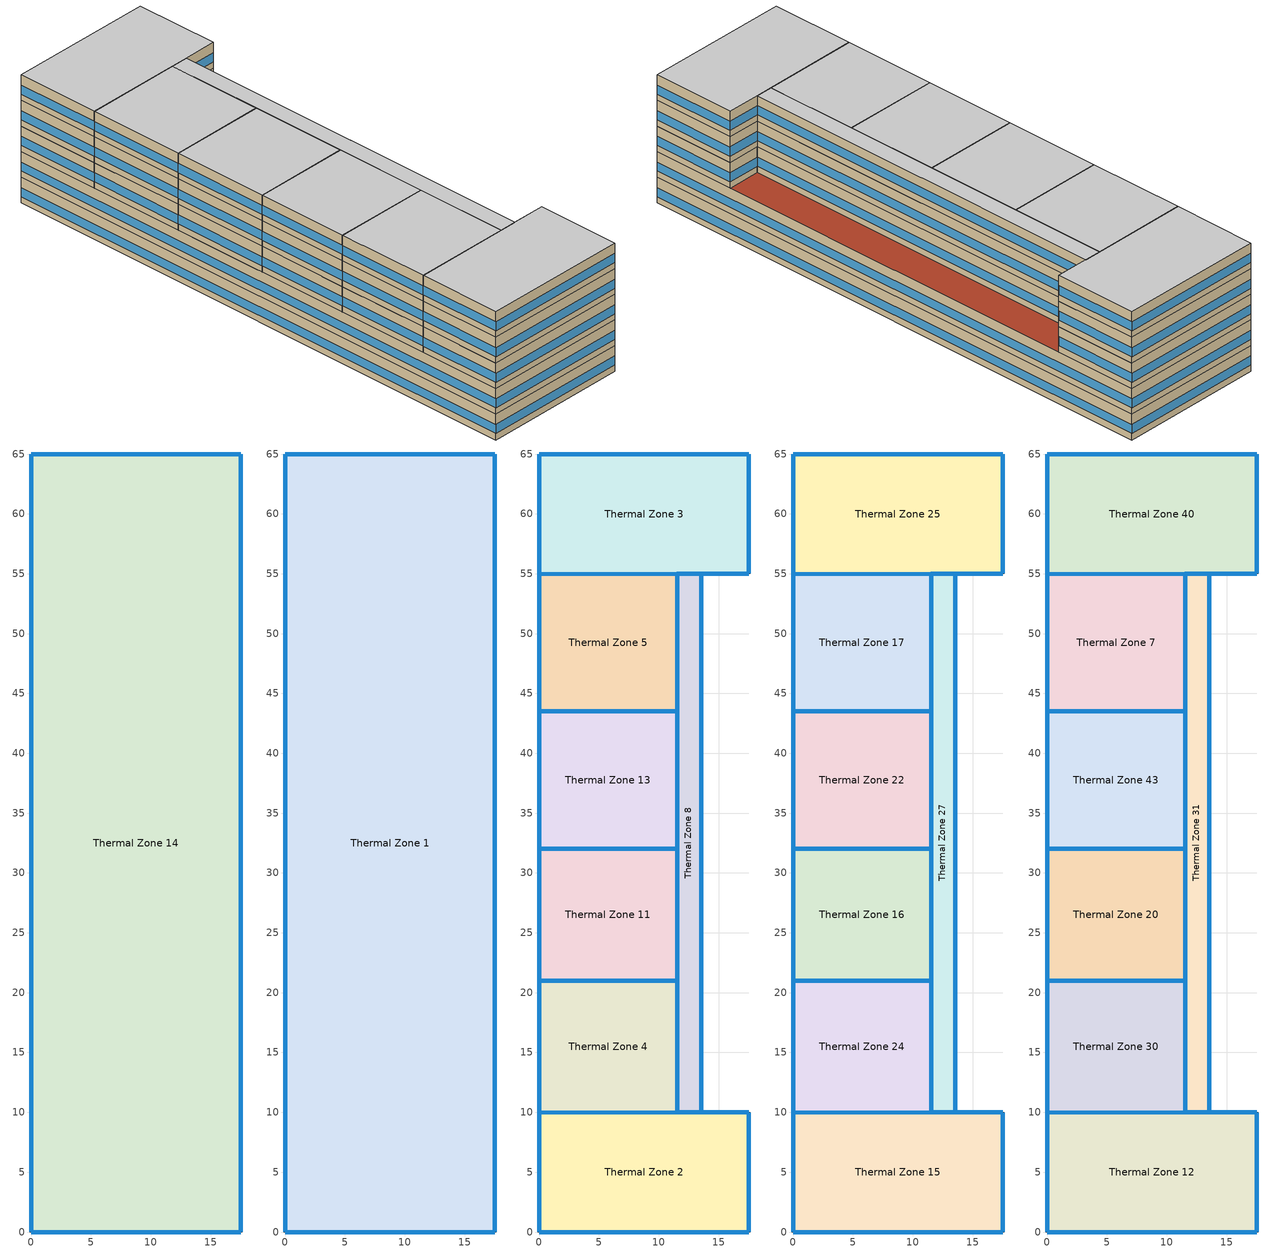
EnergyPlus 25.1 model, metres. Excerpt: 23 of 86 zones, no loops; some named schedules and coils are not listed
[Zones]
Thermal Zone 14
 floor ground (AQ_MURB_2024_MURB ground Pre 1950 6A 1): 17.53,65 17.53,0 0,0 0,65 z0
 wall outside (AQ_MURB_2024_MURB Wall Pre 1950 6A (R 0.8x Solar 1.0x Therm 1.0x)): 0,0 17.53,0 17.53,65 0,65 0,0 z0:3.05
 window (Customized Fenestration: u=3.36): 0.03,0 17.5,0 / 0,64.97 0,0.03 / 17.5,65 0.03,65 / 17.53,0.03 17.53,64.97 z0.76:1.83
Thermal Zone 1
 floor to Thermal Zone 14 (Typical Interior Floor): 17.53,65 17.53,0 0,0 0,65 z3.05
 wall outside (AQ_MURB_2024_MURB Wall Pre 1950 6A (R 0.8x Solar 1.0x Therm 1.0x)): 0,0 17.53,0 17.53,65 0,65 0,0 z3.05:6.1
 window (Customized Fenestration: u=3.36): 0.03,0 17.5,0 / 0,64.97 0,0.03 / 17.5,65 0.03,65 / 17.53,0.03 17.53,64.97 z3.81:4.88
 roof outside (AQ_MURB_2024_MURB roof Pre 1950 6A 1 (R 1.0x Solar 1.0x Therm 1.0x)): 17.53,0 17.53,65 0,65 0,0 z6.1
Thermal Zone 11
 floor ground (AQ_MURB_2024_MURB ground Pre 1950 6A 1): 11.53,32 11.53,21 0,21 0,32 z6.1
 wall outside (Surface 27 c tbd): 0,32 0,21 z6.1:9.14
 wall to Thermal Zone 8 (Typical Interior Wall): 11.53,21 11.53,32 z6.1:9.14
 wall to Thermal Zone 4 (Typical Interior Wall): 0,21 11.53,21 z6.1:9.14
 wall to Thermal Zone 13 (Typical Interior Wall): 11.53,32 0,32 z6.1:9.14
 window inside (Typical Interior Window): 11.53,21.03 11.53,31.97 / 0.03,21 11.5,21 / 11.5,32 0.03,32 z7.1:8.01
 window (Customized Fenestration: u=3.36): 0,31.97 0,21.03 z6.86:7.93
Thermal Zone 13
 floor ground (AQ_MURB_2024_MURB ground Pre 1950 6A 1): 11.53,43.5 11.53,32 0,32 0,43.5 z6.1
 wall outside (Surface 33 c tbd): 0,43.5 0,32 z6.1:9.14
 wall to Thermal Zone 8 (Typical Interior Wall): 11.53,32 11.53,43.5 z6.1:9.14
 wall to Thermal Zone 5 (Typical Interior Wall): 11.53,43.5 0,43.5 z6.1:9.14
 window inside (Typical Interior Window): 11.53,32.03 11.53,43.47 / 11.5,43.5 0.03,43.5 z7.1:8.01
 window (Customized Fenestration: u=3.36): 0,43.47 0,32.03 z6.86:7.93
Thermal Zone 2
 floor ground (AQ_MURB_2024_MURB ground Pre 1950 6A 1): 17.53,10 17.53,0 0,0 0,9.97 11.53,10 z6.1
 wall outside (Surface 3 c tbd): 17.53,10 13.53,10 z6.1:9.14
 wall outside (Surface 4 c tbd): 17.53,0 17.53,10 z6.1:9.14
 wall outside (Surface 5 c tbd): 0,0 17.53,0 z6.1:9.14
 wall outside (Surface 6 c tbd): 0,9.97 0,0 z6.1:9.14
 wall to Thermal Zone 8 (Typical Interior Wall): 13.53,10 11.53,10 z6.1:9.14
 wall to Thermal Zone 4 (Typical Interior Wall): 11.53,10 0,9.97 z6.1:9.14
 window inside (Typical Interior Window): 13.5,10 11.56,10 z7.1:8.03; 11.5,10 0.03,9.97 z7.1:8.01
 window (Customized Fenestration: u=3.36): 17.5,10 13.56,10 z6.86:7.94; 17.53,0.03 17.53,9.97 / 0.03,0 17.5,0 / 0,9.94 0,0.03 z6.86:7.93
Thermal Zone 3
 floor ground (AQ_MURB_2024_MURB ground Pre 1950 6A 1): 17.53,65 17.53,55 11.53,55 0,54.97 0,65 z6.1
 wall outside (Surface 43 c tbd): 0,65 0,54.97 z6.1:9.14
 wall outside (Surface 44 c tbd): 17.53,65 0,65 z6.1:9.14
 wall outside (Surface 45 c tbd): 17.53,55 17.53,65 z6.1:9.14
 wall outside (Surface 46 c tbd): 13.53,55 17.53,55 z6.1:9.14
 wall to Thermal Zone 8 (Typical Interior Wall): 11.53,55 13.53,55 z6.1:9.14
 wall to Thermal Zone 5 (Typical Interior Wall): 0,54.97 11.53,55 z6.1:9.14
 window (Customized Fenestration: u=3.36): 0,64.97 0,55 / 17.5,65 0.03,65 / 17.53,55.03 17.53,64.97 z6.86:7.93; 13.56,55 17.5,55 z6.86:7.94
 window inside (Typical Interior Window): 11.56,55 13.5,55 z7.1:8.03; 0.03,54.97 11.5,55 z7.1:8.01
Thermal Zone 4
 floor ground (AQ_MURB_2024_MURB ground Pre 1950 6A 1): 11.53,21 11.53,10 0,9.97 0,21 z6.1
 wall outside (Surface 12 c tbd): 0,21 0,9.97 z6.1:9.14
 wall to Thermal Zone 8 (Typical Interior Wall): 11.53,10 11.53,21 z6.1:9.14
 window inside (Typical Interior Window): 11.53,10.03 11.53,20.97 z7.1:8.01
 window (Customized Fenestration: u=3.36): 0,20.97 0,10 z6.86:7.93
Thermal Zone 5
 floor ground (AQ_MURB_2024_MURB ground Pre 1950 6A 1): 11.53,55 11.53,43.5 0,43.5 0,54.97 z6.1
 wall outside (Surface 37 c tbd): 0,54.97 0,43.5 z6.1:9.14
 wall to Thermal Zone 8 (Typical Interior Wall): 11.53,43.5 11.53,55 z6.1:9.14
 window (Customized Fenestration: u=3.36): 0,54.94 0,43.53 z6.86:7.93
 window inside (Typical Interior Window): 11.53,43.53 11.53,54.97 z7.1:8.01
Thermal Zone 8
 floor ground (AQ_MURB_2024_MURB ground Pre 1950 6A 1): 13.53,55 13.53,10 11.53,10 11.53,55 z6.1
 wall outside (Surface 16 c tbd): 13.53,10 13.53,55 z6.1:9.14
 window (Customized Fenestration: u=3.36): 13.53,10.03 13.53,54.97 z6.86:7.93
Thermal Zone 15
 floor to Thermal Zone 2 (Typical Interior Floor): 17.53,10 17.53,0 0,0 0,9.97 11.53,10 z9.14
 wall outside (Surface 162 c tbd): 0,0 17.53,0 z9.14:12.19
 wall outside (Surface 164 c tbd): 17.53,0 17.53,10 z9.14:12.19
 wall outside (Surface 165 c tbd): 0,9.97 0,0 z9.14:12.19
 wall outside (Surface 166 c tbd): 17.53,10 13.53,10 z9.14:12.19
 wall to Thermal Zone 24 (Typical Interior Wall): 11.53,10 0,9.97 z9.14:12.19
 wall to Thermal Zone 27 (Typical Interior Wall): 13.53,10 11.53,10 z9.14:12.19
 window (Customized Fenestration: u=3.36): 0.03,0 17.5,0 / 17.53,0.03 17.53,9.97 / 0,9.94 0,0.03 z9.91:10.98; 17.5,10 13.56,10 z9.91:10.99
 window inside (Typical Interior Window): 11.5,10 0.03,9.97 z10.14:11.06; 13.5,10 11.56,10 z10.14:11.08
Thermal Zone 16
 floor to Thermal Zone 11 (Typical Interior Floor): 11.53,32 11.53,21 0,21 0,32 z9.14
 wall outside (Surface 199 c tbd): 0,32 0,21 z9.14:12.19
 wall to Thermal Zone 24 (Typical Interior Wall): 0,21 11.53,21 z9.14:12.19
 wall to Thermal Zone 22 (Typical Interior Wall): 11.53,32 0,32 z9.14:12.19
 wall to Thermal Zone 27 (Typical Interior Wall): 11.53,21 11.53,32 z9.14:12.19
 window inside (Typical Interior Window): 0.03,21 11.5,21 / 11.5,32 0.03,32 / 11.53,21.03 11.53,31.97 z10.14:11.06
 window (Customized Fenestration: u=3.36): 0,31.97 0,21.03 z9.91:10.98
Thermal Zone 17
 floor to Thermal Zone 5 (Typical Interior Floor): 11.53,55 11.53,43.5 0,43.5 0,54.97 z9.14
 wall outside (Surface 173 c tbd): 0,54.97 0,43.5 z9.14:12.19
 wall to Thermal Zone 25 (Typical Interior Wall): 11.53,55 0,54.97 z9.14:12.19
 wall to Thermal Zone 22 (Typical Interior Wall): 0,43.5 11.53,43.5 z9.14:12.19
 wall to Thermal Zone 27 (Typical Interior Wall): 11.53,43.5 11.53,55 z9.14:12.19
 window inside (Typical Interior Window): 11.5,55 0.03,54.97 / 0.03,43.5 11.5,43.5 / 11.53,43.53 11.53,54.97 z10.14:11.06
 window (Customized Fenestration: u=3.36): 0,54.94 0,43.53 z9.91:10.98
Thermal Zone 22
 floor to Thermal Zone 13 (Typical Interior Floor): 11.53,43.5 11.53,32 0,32 0,43.5 z9.14
 wall outside (Surface 179 c tbd): 0,43.5 0,32 z9.14:12.19
 wall to Thermal Zone 27 (Typical Interior Wall): 11.53,32 11.53,43.5 z9.14:12.19
 window inside (Typical Interior Window): 11.53,32.03 11.53,43.47 z10.14:11.06
 window (Customized Fenestration: u=3.36): 0,43.47 0,32.03 z9.91:10.98
Thermal Zone 24
 floor to Thermal Zone 4 (Typical Interior Floor): 11.53,21 11.53,10 0,9.97 0,21 z9.14
 wall outside (Surface 184 c tbd): 0,21 0,9.97 z9.14:12.19
 wall to Thermal Zone 27 (Typical Interior Wall): 11.53,10 11.53,21 z9.14:12.19
 window (Customized Fenestration: u=3.36): 0,20.97 0,10 z9.91:10.98
 window inside (Typical Interior Window): 11.53,10.03 11.53,20.97 z10.14:11.06
Thermal Zone 25
 floor to Thermal Zone 3 (Typical Interior Floor): 17.53,65 17.53,55 11.53,55 0,54.97 0,65 z9.14
 wall outside (Surface 188 c tbd): 17.53,65 0,65 z9.14:12.19
 wall outside (Surface 190 c tbd): 0,65 0,54.97 z9.14:12.19
 wall outside (Surface 191 c tbd): 17.53,55 17.53,65 z9.14:12.19
 wall outside (Surface 192 c tbd): 13.53,55 17.53,55 z9.14:12.19
 wall to Thermal Zone 27 (Typical Interior Wall): 11.53,55 13.53,55 z9.14:12.19
 window (Customized Fenestration: u=3.36): 17.5,65 0.03,65 / 0,64.97 0,55 / 17.53,55.03 17.53,64.97 z9.91:10.98; 13.56,55 17.5,55 z9.91:10.99
 window inside (Typical Interior Window): 11.56,55 13.5,55 z10.14:11.08
Thermal Zone 27
 floor to Thermal Zone 8 (Typical Interior Floor): 13.53,55 13.53,10 11.53,10 11.53,55 z9.14
 wall outside (Surface 200 c tbd): 13.53,10 13.53,55 z9.14:12.19
 window (Customized Fenestration: u=3.36): 13.53,10.03 13.53,54.97 z9.91:10.97
Thermal Zone 12
 floor to Thermal Zone 15 (Typical Interior Floor): 17.53,10 17.53,0 0,0 0,9.97 11.53,10 z12.19
 wall outside (Surface 211 c tbd): 0,0 17.53,0 z12.19:15.24
 wall outside (Surface 213 c tbd): 17.53,0 17.53,10 z12.19:15.24
 wall outside (Surface 214 c tbd): 0,9.97 0,0 z12.19:15.24
 wall outside (Surface 215 c tbd): 17.53,10 13.53,10 z12.19:15.24
 wall to Thermal Zone 30 (Typical Interior Wall): 11.53,10 0,9.97 z12.19:15.24
 wall to Thermal Zone 31 (Typical Interior Wall): 13.53,10 11.53,10 z12.19:15.24
 window (Customized Fenestration: u=3.36): 0.03,0 17.5,0 z12.95:14.02; 17.53,0.03 17.53,9.97 / 0,9.94 0,0.03 / 17.5,10 13.56,10 z12.95:14.03
 window inside (Typical Interior Window): 11.5,10 0.03,9.97 z13.19:14.11; 13.5,10 11.56,10 z13.19:14.13
 ceiling to Thermal Zone 38 (Typical Interior Ceiling): 17.53,0 17.53,10 11.53,10 0,9.97 0,0 z15.24
Thermal Zone 20
 floor to Thermal Zone 16 (Typical Interior Floor): 11.53,32 11.53,21 0,21 0,32 z12.19
 wall outside (Surface 286 c tbd): 0,32 0,21 z12.19:15.24
 wall to Thermal Zone 30 (Typical Interior Wall): 0,21 11.53,21 z12.19:15.24
 wall to Thermal Zone 43 (Typical Interior Wall): 11.53,32 0,32 z12.19:15.24
 wall to Thermal Zone 31 (Typical Interior Wall): 11.53,21 11.53,32 z12.19:15.24
 window inside (Typical Interior Window): 0.03,21 11.5,21 / 11.5,32 0.03,32 / 11.53,21.03 11.53,31.97 z13.19:14.11
 window (Customized Fenestration: u=3.36): 0,31.97 0,21.03 z12.95:14.03
 ceiling to Thermal Zone 41 (Typical Interior Ceiling): 11.53,21 11.53,32 0,32 0,21 z15.24
Thermal Zone 30
 floor to Thermal Zone 24 (Typical Interior Floor): 11.53,21 11.53,10 0,9.97 0,21 z12.19
 wall outside (Surface 299 c tbd): 0,21 0,9.97 z12.19:15.24
 wall to Thermal Zone 31 (Typical Interior Wall): 11.53,10 11.53,21 z12.19:15.24
 window (Customized Fenestration: u=3.36): 0,20.97 0,10 z12.95:14.03
 window inside (Typical Interior Window): 11.53,10.03 11.53,20.97 z13.19:14.11
 ceiling to Thermal Zone 34 (Typical Interior Ceiling): 0,9.97 11.53,10 11.53,21 0,21 z15.24
Thermal Zone 31
 floor to Thermal Zone 27 (Typical Interior Floor): 13.53,55 13.53,10 11.53,10 11.53,55 z12.19
 wall outside (Surface 217 c tbd): 13.53,10 13.53,55 z12.19:15.24
 wall to Thermal Zone 7 (Typical Interior Wall): 11.53,55 11.53,43.5 z12.19:15.24
 wall to Thermal Zone 43 (Typical Interior Wall): 11.53,43.5 11.53,32 z12.19:15.24
 wall to Thermal Zone 40 (Typical Interior Wall): 13.53,55 11.53,55 z12.19:15.24
 window (Customized Fenestration: u=3.36): 13.53,10.03 13.53,54.97 z12.95:14.02
 window inside (Typical Interior Window): 11.53,54.97 11.53,43.53 / 11.53,43.47 11.53,32.03 z13.19:14.11; 13.5,55 11.56,55 z13.19:14.13
 ceiling to Thermal Zone 19 (Typical Interior Ceiling): 13.53,10 13.53,55 11.53,55 11.53,10 z15.24
Thermal Zone 40
 floor to Thermal Zone 25 (Typical Interior Floor): 17.53,65 17.53,55 11.53,55 0,54.97 0,65 z12.19
 wall outside (Surface 289 c tbd): 17.53,65 0,65 z12.19:15.24
 wall outside (Surface 291 c tbd): 0,65 0,54.97 z12.19:15.24
 wall outside (Surface 292 c tbd): 17.53,55 17.53,65 z12.19:15.24
 wall outside (Surface 293 c tbd): 13.53,55 17.53,55 z12.19:15.24
 wall to Thermal Zone 7 (Typical Interior Wall): 0,54.97 11.53,55 z12.19:15.24
 window (Customized Fenestration: u=3.36): 17.5,65 0.03,65 z12.95:14.02; 0,64.97 0,55 / 17.53,55.03 17.53,64.97 / 13.56,55 17.5,55 z12.95:14.03
 window inside (Typical Interior Window): 0.03,54.97 11.5,55 z13.19:14.11
 ceiling to Thermal Zone 39 (Typical Interior Ceiling): 0,54.97 11.53,55 17.53,55 17.53,65 0,65 z15.24
Thermal Zone 43
 floor to Thermal Zone 22 (Typical Interior Floor): 11.53,43.5 11.53,32 0,32 0,43.5 z12.19
 wall outside (Surface 306 c tbd): 0,43.5 0,32 z12.19:15.24
 wall to Thermal Zone 7 (Typical Interior Wall): 11.53,43.5 0,43.5 z12.19:15.24
 window inside (Typical Interior Window): 11.5,43.5 0.03,43.5 z13.19:14.11
 window (Customized Fenestration: u=3.36): 0,43.47 0,32.03 z12.95:14.03
 ceiling to Thermal Zone 36 (Typical Interior Ceiling): 11.53,32 11.53,43.5 0,43.5 0,32 z15.24
Thermal Zone 7
 floor to Thermal Zone 17 (Typical Interior Floor): 11.53,55 11.53,43.5 0,43.5 0,54.97 z12.19
 wall outside (Surface 231 c tbd): 0,54.97 0,43.5 z12.19:15.24
 window (Customized Fenestration: u=3.36): 0,54.94 0,43.53 z12.95:14.03
 ceiling to Thermal Zone 35 (Typical Interior Ceiling): 11.53,43.5 11.53,55 0,54.97 0,43.5 z15.24
[Building]
Building 1
[Site:Location]
Montreal-Trudeau Intl AP: Latitude {deg}=45.4706; Longitude {deg}=-73.7408; Time Zone {hr}=-5; Elevation {m}=36; Keep Site Location Information=No
[SizingPeriod:DesignDay] Month=7; Day of Month=21; Day Type=SummerDesignDay; Daily Dry-Bulb Temperature Range {deltaC}=9.3; Dry-Bulb Temperature Range Modifier Type=DefaultMultipliers; Barometric Pressure {Pa}=100893; Wind Speed {m/s}=4.9; Wind Direction {deg}=220; Rain Indicator=No; Snow Indicator=No; Daylight Saving Time Indicator=No; Solar Model Indicator=ASHRAETau; ASHRAE Clear Sky Optical Depth for Beam Irradiance (taub)=0.465; ASHRAE Clear Sky Optical Depth for Diffuse Irradiance (taud)=1.966; Begin Environment Reset Mode=FullResetAtBeginEnvironment
Name | Maximum Dry-Bulb Temperature {C} | Humidity Condition Type | Wetbulb or DewPoint at Maximum Dry-Bulb {C} | Enthalpy at Maximum Dry-Bulb {J/kg}
Montreal Int'l Ann Clg .4% Condns DB=>MWB | 30 | Wetbulb | 22.1
Montreal Int'l Ann Clg .4% Condns DP=>MDB | 26 | Dewpoint | 21.6
Montreal Int'l Ann Clg .4% Condns Enth=>MDB | 28.1 | Enthalpy |  | 69300
Montreal Int'l Ann Clg .4% Condns WB=>MDB | 28.1 | Wetbulb | 23.2
[Material] Thermal Absorptance=0.9
Name | Roughness | Thickness {m} | Conductivity {W/m-K} | Density {kg/m3} | Specific Heat {J/kg-K} | Solar Absorptance | Visible Absorptance
100mm Normalweight concrete floor | MediumRough | 0.1016 | 2.31045 | 2322 | 832.557 | 0.7 | 0.7
AQNC2024brick (fired clay) (R 0.8x Solar 1.0x Therm 1.0x) | MediumRough | 0.08 | 1.43 | 2400 | 840 | 0.7 | 0.7
AQNC2024built-up roofing 1 (R 1.0x Solar 1.0x Therm 1.0x) | MediumRough | 0.1 | 0.162 | 1121 | 1470 | 0.7 | 0.7
AQNC2024gypsum board (R 0.8x Solar 1.0x Therm 1.0x) | MediumRough | 0.08 | 0.159 | 800 | 1090 | 0.7 | 0.7
AQNC2024standard concrete | MediumRough | 0.1 | 2.5 | 2400 | 840 | 0.7 | 0.7
G01 13mm gypsum board | Smooth | 0.0127 | 0.160031 | 800.001 | 1090.73 | 0.7 | 0.5
G05 25mm wood 1 | MediumSmooth | 0.0254 | 0.15 | 608 | 1630 | 0.5 | 0.5
Surface 12 m tbd | MediumRough | 0.08 | 0.250064 | 800 | 1090 | 0.7 | 0.7
Surface 16 m tbd | MediumRough | 0.08 | 0.249993 | 800 | 1090 | 0.7 | 0.7
Surface 162 m tbd; Surface 188 m tbd; Surface 211 m tbd; Surface 289 m tbd | MediumRough | 0.08 | 0.241385 | 800 | 1090 | 0.7 | 0.7
Surface 164 m tbd; Surface 191 m tbd; Surface 213 m tbd; Surface 292 m tbd | MediumRough | 0.08 | 0.246961 | 800 | 1090 | 0.7 | 0.7
Surface 165 m tbd; Surface 214 m tbd | MediumRough | 0.08 | 0.242128 | 800 | 1090 | 0.7 | 0.7
Surface 166 m tbd; Surface 192 m tbd; Surface 215 m tbd; Surface 293 m tbd | MediumRough | 0.08 | 0.266482 | 800 | 1090 | 0.7 | 0.7
Surface 173 m tbd; Surface 231 m tbd | MediumRough | 0.08 | 0.236827 | 800 | 1090 | 0.7 | 0.7
Surface 179 m tbd; Surface 306 m tbd | MediumRough | 0.08 | 0.23682 | 800 | 1090 | 0.7 | 0.7
Surface 184 m tbd; Surface 299 m tbd | MediumRough | 0.08 | 0.236941 | 800 | 1090 | 0.7 | 0.7
Surface 190 m tbd; Surface 291 m tbd | MediumRough | 0.08 | 0.242079 | 800 | 1090 | 0.7 | 0.7
Surface 199 m tbd; Surface 286 m tbd | MediumRough | 0.08 | 0.236949 | 800 | 1090 | 0.7 | 0.7
Surface 200 m tbd; Surface 217 m tbd | MediumRough | 0.08 | 0.23687 | 800 | 1090 | 0.7 | 0.7
Surface 27 m tbd | MediumRough | 0.08 | 0.250072 | 800 | 1090 | 0.7 | 0.7
Surface 3 m tbd; Surface 46 m tbd | MediumRough | 0.08 | 0.279605 | 800 | 1090 | 0.7 | 0.7
Surface 33 m tbd | MediumRough | 0.08 | 0.249943 | 800 | 1090 | 0.7 | 0.7
Surface 37 m tbd | MediumRough | 0.08 | 0.24995 | 800 | 1090 | 0.7 | 0.7
Surface 4 m tbd; Surface 45 m tbd | MediumRough | 0.08 | 0.260084 | 800 | 1090 | 0.7 | 0.7
Surface 43 m tbd | MediumRough | 0.08 | 0.255202 | 800 | 1090 | 0.7 | 0.7
Surface 44 m tbd; Surface 5 m tbd | MediumRough | 0.08 | 0.254508 | 800 | 1090 | 0.7 | 0.7
Surface 6 m tbd | MediumRough | 0.08 | 0.255251 | 800 | 1090 | 0.7 | 0.7
[Material:NoMass] Thermal Absorptance=0.9; Solar Absorptance=0.7
Name | Roughness | Thermal Resistance {m2-K/W} | Visible Absorptance
AQNC2024NMair less15 mm; AQNC2024NMair less15 mm (R 1.0x Solar 1.0x Therm 1.0x) | MediumRough | 0.16 | 0.7
AQNC2024NMair less15 mm (R 0.8x Solar 1.0x Therm 1.0x) | MediumRough | 0.128 | 0.7
CP02 CARPET PAD 1 | Smooth | 0.21648 | 0.8
[WindowMaterial:Glazing]
Clear 3mm 1: Optical Data Type=SpectralAverage; Thickness {m}=0.003; Solar Transmittance at Normal Incidence=0.837; Front Side Solar Reflectance at Normal Incidence=0.075; Back Side Solar Reflectance at Normal Incidence=0.075; Visible Transmittance at Normal Incidence=0.898; Front Side Visible Reflectance at Normal Incidence=0.081; Back Side Visible Reflectance at Normal Incidence=0.081; Infrared Transmittance at Normal Incidence=0; Front Side Infrared Hemispherical Emissivity=0.84; Back Side Infrared Hemispherical Emissivity=0.84; Conductivity {W/m-K}=0.9; Dirt Correction Factor for Solar and Visible Transmittance=1; Solar Diffusing=No
[WindowMaterial:SimpleGlazingSystem]
Fenestration U=3.32 0.66 1: U-Factor {W/m2-K}=3.32; Solar Heat Gain Coefficient=0.66; Visible Transmittance=0.21
[Construction]
AQ_MURB_2024_MURB ground Pre 1950 6A 1: AQNC2024standard concrete, AQNC2024NMair less15 mm, AQNC2024standard concrete
AQ_MURB_2024_MURB roof Pre 1950 6A 1 (R 1.0x Solar 1.0x Therm 1.0x): AQNC2024built-up roofing 1 (R 1.0x Solar 1.0x Therm 1.0x), AQNC2024NMair less15 mm (R 1.0x Solar 1.0x Therm 1.0x)
AQ_MURB_2024_MURB Wall Pre 1950 6A (R 0.8x Solar 1.0x Therm 1.0x): AQNC2024brick (fired clay) (R 0.8x Solar 1.0x Therm 1.0x), AQNC2024NMair less15 mm (R 0.8x Solar 1.0x Therm 1.0x), AQNC2024gypsum board (R 0.8x Solar 1.0x Therm 1.0x)
Customized Fenestration: u=3.36: Fenestration U=3.32 0.66 1
Surface 12 c tbd: AQNC2024brick (fired clay) (R 0.8x Solar 1.0x Therm 1.0x), AQNC2024NMair less15 mm (R 0.8x Solar 1.0x Therm 1.0x), Surface 12 m tbd
Surface 16 c tbd: AQNC2024brick (fired clay) (R 0.8x Solar 1.0x Therm 1.0x), AQNC2024NMair less15 mm (R 0.8x Solar 1.0x Therm 1.0x), Surface 16 m tbd
Surface 162 c tbd: AQNC2024brick (fired clay) (R 0.8x Solar 1.0x Therm 1.0x), AQNC2024NMair less15 mm (R 0.8x Solar 1.0x Therm 1.0x), Surface 162 m tbd
Surface 164 c tbd: AQNC2024brick (fired clay) (R 0.8x Solar 1.0x Therm 1.0x), AQNC2024NMair less15 mm (R 0.8x Solar 1.0x Therm 1.0x), Surface 164 m tbd
Surface 165 c tbd: AQNC2024brick (fired clay) (R 0.8x Solar 1.0x Therm 1.0x), AQNC2024NMair less15 mm (R 0.8x Solar 1.0x Therm 1.0x), Surface 165 m tbd
Surface 166 c tbd: AQNC2024brick (fired clay) (R 0.8x Solar 1.0x Therm 1.0x), AQNC2024NMair less15 mm (R 0.8x Solar 1.0x Therm 1.0x), Surface 166 m tbd
Surface 173 c tbd: AQNC2024brick (fired clay) (R 0.8x Solar 1.0x Therm 1.0x), AQNC2024NMair less15 mm (R 0.8x Solar 1.0x Therm 1.0x), Surface 173 m tbd
Surface 179 c tbd: AQNC2024brick (fired clay) (R 0.8x Solar 1.0x Therm 1.0x), AQNC2024NMair less15 mm (R 0.8x Solar 1.0x Therm 1.0x), Surface 179 m tbd
Surface 184 c tbd: AQNC2024brick (fired clay) (R 0.8x Solar 1.0x Therm 1.0x), AQNC2024NMair less15 mm (R 0.8x Solar 1.0x Therm 1.0x), Surface 184 m tbd
Surface 188 c tbd: AQNC2024brick (fired clay) (R 0.8x Solar 1.0x Therm 1.0x), AQNC2024NMair less15 mm (R 0.8x Solar 1.0x Therm 1.0x), Surface 188 m tbd
Surface 190 c tbd: AQNC2024brick (fired clay) (R 0.8x Solar 1.0x Therm 1.0x), AQNC2024NMair less15 mm (R 0.8x Solar 1.0x Therm 1.0x), Surface 190 m tbd
Surface 191 c tbd: AQNC2024brick (fired clay) (R 0.8x Solar 1.0x Therm 1.0x), AQNC2024NMair less15 mm (R 0.8x Solar 1.0x Therm 1.0x), Surface 191 m tbd
Surface 192 c tbd: AQNC2024brick (fired clay) (R 0.8x Solar 1.0x Therm 1.0x), AQNC2024NMair less15 mm (R 0.8x Solar 1.0x Therm 1.0x), Surface 192 m tbd
Surface 199 c tbd: AQNC2024brick (fired clay) (R 0.8x Solar 1.0x Therm 1.0x), AQNC2024NMair less15 mm (R 0.8x Solar 1.0x Therm 1.0x), Surface 199 m tbd
Surface 200 c tbd: AQNC2024brick (fired clay) (R 0.8x Solar 1.0x Therm 1.0x), AQNC2024NMair less15 mm (R 0.8x Solar 1.0x Therm 1.0x), Surface 200 m tbd
Surface 211 c tbd: AQNC2024brick (fired clay) (R 0.8x Solar 1.0x Therm 1.0x), AQNC2024NMair less15 mm (R 0.8x Solar 1.0x Therm 1.0x), Surface 211 m tbd
Surface 213 c tbd: AQNC2024brick (fired clay) (R 0.8x Solar 1.0x Therm 1.0x), AQNC2024NMair less15 mm (R 0.8x Solar 1.0x Therm 1.0x), Surface 213 m tbd
Surface 214 c tbd: AQNC2024brick (fired clay) (R 0.8x Solar 1.0x Therm 1.0x), AQNC2024NMair less15 mm (R 0.8x Solar 1.0x Therm 1.0x), Surface 214 m tbd
Surface 215 c tbd: AQNC2024brick (fired clay) (R 0.8x Solar 1.0x Therm 1.0x), AQNC2024NMair less15 mm (R 0.8x Solar 1.0x Therm 1.0x), Surface 215 m tbd
Surface 217 c tbd: AQNC2024brick (fired clay) (R 0.8x Solar 1.0x Therm 1.0x), AQNC2024NMair less15 mm (R 0.8x Solar 1.0x Therm 1.0x), Surface 217 m tbd
Surface 231 c tbd: AQNC2024brick (fired clay) (R 0.8x Solar 1.0x Therm 1.0x), AQNC2024NMair less15 mm (R 0.8x Solar 1.0x Therm 1.0x), Surface 231 m tbd
Surface 27 c tbd: AQNC2024brick (fired clay) (R 0.8x Solar 1.0x Therm 1.0x), AQNC2024NMair less15 mm (R 0.8x Solar 1.0x Therm 1.0x), Surface 27 m tbd
Surface 286 c tbd: AQNC2024brick (fired clay) (R 0.8x Solar 1.0x Therm 1.0x), AQNC2024NMair less15 mm (R 0.8x Solar 1.0x Therm 1.0x), Surface 286 m tbd
Surface 289 c tbd: AQNC2024brick (fired clay) (R 0.8x Solar 1.0x Therm 1.0x), AQNC2024NMair less15 mm (R 0.8x Solar 1.0x Therm 1.0x), Surface 289 m tbd
Surface 291 c tbd: AQNC2024brick (fired clay) (R 0.8x Solar 1.0x Therm 1.0x), AQNC2024NMair less15 mm (R 0.8x Solar 1.0x Therm 1.0x), Surface 291 m tbd
Surface 292 c tbd: AQNC2024brick (fired clay) (R 0.8x Solar 1.0x Therm 1.0x), AQNC2024NMair less15 mm (R 0.8x Solar 1.0x Therm 1.0x), Surface 292 m tbd
Surface 293 c tbd: AQNC2024brick (fired clay) (R 0.8x Solar 1.0x Therm 1.0x), AQNC2024NMair less15 mm (R 0.8x Solar 1.0x Therm 1.0x), Surface 293 m tbd
Surface 299 c tbd: AQNC2024brick (fired clay) (R 0.8x Solar 1.0x Therm 1.0x), AQNC2024NMair less15 mm (R 0.8x Solar 1.0x Therm 1.0x), Surface 299 m tbd
Surface 3 c tbd: AQNC2024brick (fired clay) (R 0.8x Solar 1.0x Therm 1.0x), AQNC2024NMair less15 mm (R 0.8x Solar 1.0x Therm 1.0x), Surface 3 m tbd
Surface 306 c tbd: AQNC2024brick (fired clay) (R 0.8x Solar 1.0x Therm 1.0x), AQNC2024NMair less15 mm (R 0.8x Solar 1.0x Therm 1.0x), Surface 306 m tbd
Surface 33 c tbd: AQNC2024brick (fired clay) (R 0.8x Solar 1.0x Therm 1.0x), AQNC2024NMair less15 mm (R 0.8x Solar 1.0x Therm 1.0x), Surface 33 m tbd
Surface 37 c tbd: AQNC2024brick (fired clay) (R 0.8x Solar 1.0x Therm 1.0x), AQNC2024NMair less15 mm (R 0.8x Solar 1.0x Therm 1.0x), Surface 37 m tbd
Surface 4 c tbd: AQNC2024brick (fired clay) (R 0.8x Solar 1.0x Therm 1.0x), AQNC2024NMair less15 mm (R 0.8x Solar 1.0x Therm 1.0x), Surface 4 m tbd
Surface 43 c tbd: AQNC2024brick (fired clay) (R 0.8x Solar 1.0x Therm 1.0x), AQNC2024NMair less15 mm (R 0.8x Solar 1.0x Therm 1.0x), Surface 43 m tbd
Surface 44 c tbd: AQNC2024brick (fired clay) (R 0.8x Solar 1.0x Therm 1.0x), AQNC2024NMair less15 mm (R 0.8x Solar 1.0x Therm 1.0x), Surface 44 m tbd
Surface 45 c tbd: AQNC2024brick (fired clay) (R 0.8x Solar 1.0x Therm 1.0x), AQNC2024NMair less15 mm (R 0.8x Solar 1.0x Therm 1.0x), Surface 45 m tbd
Surface 46 c tbd: AQNC2024brick (fired clay) (R 0.8x Solar 1.0x Therm 1.0x), AQNC2024NMair less15 mm (R 0.8x Solar 1.0x Therm 1.0x), Surface 46 m tbd
Surface 5 c tbd: AQNC2024brick (fired clay) (R 0.8x Solar 1.0x Therm 1.0x), AQNC2024NMair less15 mm (R 0.8x Solar 1.0x Therm 1.0x), Surface 5 m tbd
Surface 6 c tbd: AQNC2024brick (fired clay) (R 0.8x Solar 1.0x Therm 1.0x), AQNC2024NMair less15 mm (R 0.8x Solar 1.0x Therm 1.0x), Surface 6 m tbd
Typical Interior Ceiling: CP02 CARPET PAD 1, 100mm Normalweight concrete floor
Typical Interior Floor: 100mm Normalweight concrete floor, CP02 CARPET PAD 1
Typical Interior Partition 4: G05 25mm wood 1
Typical Interior Wall: G01 13mm gypsum board, G01 13mm gypsum board
Typical Interior Window: Clear 3mm 1
[Zone] Multiplier=1; Part of Total Floor Area=Yes
Thermal Zone 1; Thermal Zone 11; Thermal Zone 12; Thermal Zone 13; Thermal Zone 14; Thermal Zone 15; Thermal Zone 16; Thermal Zone 17; Thermal Zone 2; Thermal Zone 20; Thermal Zone 22; Thermal Zone 24; Thermal Zone 25; Thermal Zone 27; Thermal Zone 3; Thermal Zone 30; Thermal Zone 31; Thermal Zone 4; Thermal Zone 40; Thermal Zone 43; Thermal Zone 5; Thermal Zone 7; Thermal Zone 8
[Space]
Name | Zone | Space Type
Space 201 | Thermal Zone 1 | Bureaux
Space 104 | Thermal Zone 11 | MURB large
Space 209 | Thermal Zone 12 | MURB large
Space 105 | Thermal Zone 13 | MURB large
Space 122 | Thermal Zone 14 | Bureaux
Space 202 | Thermal Zone 15 | MURB large
Space 207 | Thermal Zone 16 | MURB large
Space 203 | Thermal Zone 17 | MURB large
Space 101 | Thermal Zone 2 | MURB large
Space 219 | Thermal Zone 20 | MURB large
Space 204 | Thermal Zone 22 | MURB large
Space 205 | Thermal Zone 24 | MURB large
Space 206 | Thermal Zone 25 | MURB large
Space 208 | Thermal Zone 27 | MURB lobby
Space 107 | Thermal Zone 3 | MURB large
Space 221 | Thermal Zone 30 | MURB large
Space 210 | Thermal Zone 31 | MURB lobby
Space 102 | Thermal Zone 4 | MURB large
Space 220 | Thermal Zone 40 | MURB large
Space 222 | Thermal Zone 43 | MURB large
Space 106 | Thermal Zone 5 | MURB large
Space 211 | Thermal Zone 7 | MURB large
Space 103 | Thermal Zone 8 | MURB lobby
[SpaceList]
Bureaux: Space 201, Space 122
MURB large: Space 101, Space 107, Space 102, Space 106, Space 224, Space 211, Space 226, Space 104, Space 209, Space 105, Space 261, Space 262, Space 218, Space 220, Space 202, Space 207, Space 203, Space 239, Space 219, Space 227, Space 204, Space 267, Space 205, Space 246, Space 206, Space 234, Space 225, Space 221, Space 255, Space 243, Space 212, Space 213, Space 214, Space 241, Space 216, Space 217, Space 223, Space 222, Space 228, Space 248, Space 229, Space 230, Space 232, Space 236, Space 252, Space 237, Space 238, Space 240, Space 268, Space 242, Space 244, Space 265, Space 245, Space 247, Space 249, Space 251, Space 253, Space 256, Space 258, Space 259, Space 260, Space 263, Space 266, Space 269, Space 270, Space 271, Space 272, Space 273, Space 274, Space 276, Space 277, Space 278
MURB lobby: Space 103, Space 215, Space 208, Space 210, Space 231, Space 233, Space 235, Space 254, Space 250, Space 257, Space 264, Space 275
[InternalMass] Construction=Typical Interior Partition 4
Name | Zone or ZoneList | Space or SpaceList | Surface Area {m2}
Space 201 Internal Mass 2 | Thermal Zone 1 | Space 201 | 2278.9
Space 122 Internal Mass 2 | Thermal Zone 14 | Space 122 | 2278.9
Space 101 Internal Mass 1 | Thermal Zone 2 | Space 101 | 350.2541
Space 107 Internal Mass 1 | Thermal Zone 3 | Space 107 | 350.9459
Space 102 Internal Mass 1 | Thermal Zone 4 | Space 102 | 254.0059
Space 106 Internal Mass 1 | Thermal Zone 5 | Space 106 | 264.8441
Space 211 Internal Mass 1 | Thermal Zone 7 | Space 211 | 264.8441
Space 104 Internal Mass 1 | Thermal Zone 11 | Space 104 | 253.66
Space 209 Internal Mass 1 | Thermal Zone 12 | Space 209 | 350.2541
Space 105 Internal Mass 1 | Thermal Zone 13 | Space 105 | 265.19
Space 220 Internal Mass 1 | Thermal Zone 40 | Space 220 | 350.9459
Space 202 Internal Mass 1 | Thermal Zone 15 | Space 202 | 350.2541
Space 207 Internal Mass 1 | Thermal Zone 16 | Space 207 | 253.66
Space 203 Internal Mass 1 | Thermal Zone 17 | Space 203 | 264.8441
Space 219 Internal Mass 1 | Thermal Zone 20 | Space 219 | 253.66
Space 204 Internal Mass 1 | Thermal Zone 22 | Space 204 | 265.19
Space 205 Internal Mass 1 | Thermal Zone 24 | Space 205 | 254.0059
Space 206 Internal Mass 1 | Thermal Zone 25 | Space 206 | 350.9459
Space 221 Internal Mass 1 | Thermal Zone 30 | Space 221 | 254.0059
Space 222 Internal Mass 1 | Thermal Zone 43 | Space 222 | 265.19
Space 103 Internal Mass 3 | Thermal Zone 8 | Space 103 | 180
Space 208 Internal Mass 3 | Thermal Zone 27 | Space 208 | 180
Space 210 Internal Mass 3 | Thermal Zone 31 | Space 210 | 180
[ZoneInfiltration:DesignFlowRate] Design Flow Rate Calculation Method=Flow/ExteriorArea; Flow Rate per Exterior Surface Area {m3/s-m2}=0.000743908; Constant Term Coefficient=0.107472; Temperature Term Coefficient=0.0119911; Velocity Term Coefficient=0; Velocity Squared Term Coefficient=0.0134792; Density Basis=Outdoor
Name | Zone or ZoneList or Space or SpaceList | Schedule
Space 201 HVAC Off Infiltration | Space 201 | Infiltration HVAC Off Schedule
Space 201 HVAC On Infiltration | Space 201 | Infiltration HVAC On Schedule
Space 104 HVAC Off Infiltration | Space 104 | Infiltration HVAC Off Schedule
Space 104 HVAC On Infiltration | Space 104 | Infiltration HVAC On Schedule
Space 209 HVAC Off Infiltration | Space 209 | Infiltration HVAC Off Schedule
Space 209 HVAC On Infiltration | Space 209 | Infiltration HVAC On Schedule
Space 105 HVAC Off Infiltration | Space 105 | Infiltration HVAC Off Schedule
Space 105 HVAC On Infiltration | Space 105 | Infiltration HVAC On Schedule
Space 122 HVAC Off Infiltration | Space 122 | Infiltration HVAC Off Schedule
Space 122 HVAC On Infiltration | Space 122 | Infiltration HVAC On Schedule
Space 202 HVAC Off Infiltration | Space 202 | Infiltration HVAC Off Schedule
Space 202 HVAC On Infiltration | Space 202 | Infiltration HVAC On Schedule
Space 207 HVAC Off Infiltration | Space 207 | Infiltration HVAC Off Schedule
Space 207 HVAC On Infiltration | Space 207 | Infiltration HVAC On Schedule
Space 203 HVAC Off Infiltration | Space 203 | Infiltration HVAC Off Schedule
Space 203 HVAC On Infiltration | Space 203 | Infiltration HVAC On Schedule
Space 101 HVAC Off Infiltration | Space 101 | Infiltration HVAC Off Schedule
Space 101 HVAC On Infiltration | Space 101 | Infiltration HVAC On Schedule
Space 219 HVAC Off Infiltration | Space 219 | Infiltration HVAC Off Schedule
Space 219 HVAC On Infiltration | Space 219 | Infiltration HVAC On Schedule
Space 204 HVAC Off Infiltration | Space 204 | Infiltration HVAC Off Schedule
Space 204 HVAC On Infiltration | Space 204 | Infiltration HVAC On Schedule
Space 205 HVAC Off Infiltration | Space 205 | Infiltration HVAC Off Schedule
Space 205 HVAC On Infiltration | Space 205 | Infiltration HVAC On Schedule
Space 206 HVAC Off Infiltration | Space 206 | Infiltration HVAC Off Schedule
Space 206 HVAC On Infiltration | Space 206 | Infiltration HVAC On Schedule
Space 208 HVAC Off Infiltration | Space 208 | Infiltration HVAC Off Schedule
Space 208 HVAC On Infiltration | Space 208 | Infiltration HVAC On Schedule
Space 107 HVAC Off Infiltration | Space 107 | Infiltration HVAC Off Schedule
Space 107 HVAC On Infiltration | Space 107 | Infiltration HVAC On Schedule
Space 221 HVAC Off Infiltration | Space 221 | Infiltration HVAC Off Schedule
Space 221 HVAC On Infiltration | Space 221 | Infiltration HVAC On Schedule
Space 210 HVAC Off Infiltration | Space 210 | Infiltration HVAC Off Schedule
Space 210 HVAC On Infiltration | Space 210 | Infiltration HVAC On Schedule
Space 102 HVAC Off Infiltration | Space 102 | Infiltration HVAC Off Schedule
Space 102 HVAC On Infiltration | Space 102 | Infiltration HVAC On Schedule
Space 220 HVAC Off Infiltration | Space 220 | Infiltration HVAC Off Schedule
Space 220 HVAC On Infiltration | Space 220 | Infiltration HVAC On Schedule
Space 222 HVAC Off Infiltration | Space 222 | Infiltration HVAC Off Schedule
Space 222 HVAC On Infiltration | Space 222 | Infiltration HVAC On Schedule
Space 106 HVAC Off Infiltration | Space 106 | Infiltration HVAC Off Schedule
Space 106 HVAC On Infiltration | Space 106 | Infiltration HVAC On Schedule
Space 211 HVAC Off Infiltration | Space 211 | Infiltration HVAC Off Schedule
Space 211 HVAC On Infiltration | Space 211 | Infiltration HVAC On Schedule
Space 103 HVAC Off Infiltration | Space 103 | Infiltration HVAC Off Schedule
Space 103 HVAC On Infiltration | Space 103 | Infiltration HVAC On Schedule
[Lights]
Lights 1: Zone or ZoneList or Space or SpaceList=MURB large; Schedule=Eclairageint; Design Level Calculation Method=LightingLevel; Lighting Level {W}=434.43; Fraction Radiant=0.4; Fraction Visible=0.2; Fraction Replaceable=1
[People]
People 1: Zone or ZoneList or Space or SpaceList=MURB large; Number of People Schedule=MidriseApartment Apartment Occ 2; Number of People Calculation Method=People/Area; People per Floor Area {person/m2}=0.0509564; Fraction Radiant=0.3; Activity Level Schedule=MidriseApartment Activity 2
[ElectricEquipment] Zone or ZoneList or Space or SpaceList=MURB large; Design Level Calculation Method=EquipmentLevel
Name | Schedule | Design Level {W} | Fraction Radiant | Fraction Latent | Fraction Lost
Electric Equipment 1 0.0 percent reduction | Autres | 1598.4 | 0.2
Electric Equipment 10 0.0 percent reduction | Secheuse | 598.86 | 0.2 | 0 | 0.8
Electric Equipment 4 0.0 percent reduction | Chaufeau | 2033.874 | 0 | 0.1 | 0.9
Electric Equipment 5 0.0 percent reduction | Congelateur | 37.692 | 0 | 0.1 | 0.9
Electric Equipment 6 0.0 percent reduction | Fourcuisiniere | 676.08 | 0.2 | 0.1 | 0.1
Electric Equipment 7 0.0 percent reduction | Laveuse | 64.476 | 0.2 | 0 | 0.1
Electric Equipment 8 0.0 percent reduction | Lavevaisselle | 65.862 | 0.1 | 0.1 | 0.8
Electric Equipment 9 0.0 percent reduction | Refrigerateur | 252.36 | 0 | 0.1 | 0.9
[ZoneControl:Thermostat] Temperature Difference Between Cutout And Setpoint {deltaC}=0
Name | Zone or ZoneList | Control Type Schedule | Control 1
Thermal Zone 11 Thermostat | Thermal Zone 11 | Thermal Zone 11 Thermostat Schedule | Thermostat Setpoint Dual Setpoint 27
Thermal Zone 12 Thermostat | Thermal Zone 12 | Thermal Zone 12 Thermostat Schedule | Thermostat Setpoint Dual Setpoint 31
Thermal Zone 13 Thermostat | Thermal Zone 13 | Thermal Zone 13 Thermostat Schedule | Thermostat Setpoint Dual Setpoint 39
Thermal Zone 15 Thermostat | Thermal Zone 15 | Thermal Zone 15 Thermostat Schedule | Thermostat Setpoint Dual Setpoint 37
Thermal Zone 16 Thermostat | Thermal Zone 16 | Thermal Zone 16 Thermostat Schedule | Thermostat Setpoint Dual Setpoint 38
Thermal Zone 17 Thermostat | Thermal Zone 17 | Thermal Zone 17 Thermostat Schedule | Thermostat Setpoint Dual Setpoint 41
Thermal Zone 2 Thermostat | Thermal Zone 2 | Thermal Zone 2 Thermostat Schedule | Thermostat Setpoint Dual Setpoint 28
Thermal Zone 20 Thermostat | Thermal Zone 20 | Thermal Zone 20 Thermostat Schedule | Thermostat Setpoint Dual Setpoint 76
Thermal Zone 22 Thermostat | Thermal Zone 22 | Thermal Zone 22 Thermostat Schedule | Thermostat Setpoint Dual Setpoint 84
Thermal Zone 24 Thermostat | Thermal Zone 24 | Thermal Zone 24 Thermostat Schedule | Thermostat Setpoint Dual Setpoint 80
Thermal Zone 25 Thermostat | Thermal Zone 25 | Thermal Zone 25 Thermostat Schedule | Thermostat Setpoint Dual Setpoint 91
Thermal Zone 27 Thermostat | Thermal Zone 27 | Thermal Zone 27 Thermostat Schedule | Thermostat Setpoint Dual Setpoint 82
Thermal Zone 3 Thermostat | Thermal Zone 3 | Thermal Zone 3 Thermostat Schedule | Thermostat Setpoint Dual Setpoint 33
Thermal Zone 30 Thermostat | Thermal Zone 30 | Thermal Zone 30 Thermostat Schedule | Thermostat Setpoint Dual Setpoint 86
Thermal Zone 31 Thermostat | Thermal Zone 31 | Thermal Zone 31 Thermostat Schedule | Thermostat Setpoint Dual Setpoint 79
Thermal Zone 4 Thermostat | Thermal Zone 4 | Thermal Zone 4 Thermostat Schedule | Thermostat Setpoint Dual Setpoint 34
Thermal Zone 40 Thermostat | Thermal Zone 40 | Thermal Zone 40 Thermostat Schedule | Thermostat Setpoint Dual Setpoint 64
Thermal Zone 43 Thermostat | Thermal Zone 43 | Thermal Zone 43 Thermostat Schedule | Thermostat Setpoint Dual Setpoint 73
Thermal Zone 5 Thermostat | Thermal Zone 5 | Thermal Zone 5 Thermostat Schedule | Thermostat Setpoint Dual Setpoint 32
Thermal Zone 7 Thermostat | Thermal Zone 7 | Thermal Zone 7 Thermostat Schedule | Thermostat Setpoint Dual Setpoint 29
Thermal Zone 8 Thermostat | Thermal Zone 8 | Thermal Zone 8 Thermostat Schedule | Thermostat Setpoint Dual Setpoint 30
[ThermostatSetpoint:DualSetpoint] Heating Setpoint Temperature Schedule=NECB-G-Thermostat Setpoint-Heating; Cooling Setpoint Temperature Schedule=NECB-G-Thermostat Setpoint-Cooling 1
Thermostat Setpoint Dual Setpoint 27; Thermostat Setpoint Dual Setpoint 31; Thermostat Setpoint Dual Setpoint 39; Thermostat Setpoint Dual Setpoint 37; Thermostat Setpoint Dual Setpoint 38; Thermostat Setpoint Dual Setpoint 41; Thermostat Setpoint Dual Setpoint 28; Thermostat Setpoint Dual Setpoint 76; Thermostat Setpoint Dual Setpoint 84; Thermostat Setpoint Dual Setpoint 80; Thermostat Setpoint Dual Setpoint 91; Thermostat Setpoint Dual Setpoint 82; Thermostat Setpoint Dual Setpoint 33; Thermostat Setpoint Dual Setpoint 86; Thermostat Setpoint Dual Setpoint 79; Thermostat Setpoint Dual Setpoint 34; Thermostat Setpoint Dual Setpoint 64; Thermostat Setpoint Dual Setpoint 73; Thermostat Setpoint Dual Setpoint 32; Thermostat Setpoint Dual Setpoint 29; Thermostat Setpoint Dual Setpoint 30
[ZoneHVAC:Baseboard:Convective:Electric] Availability Schedule=Always On Discrete hvac_library; Heating Design Capacity {W}=Autosize; Efficiency=1
Elec Baseboard 2; Elec Baseboard 3; Elec Baseboard 7; Elec Baseboard 15; Elec Baseboard 13; Elec Baseboard 14; Elec Baseboard 17; Elec Baseboard 12; Elec Baseboard 57; Elec Baseboard 4; Elec Baseboard 52; Elec Baseboard 66; Elec Baseboard 60; Elec Baseboard 61; Elec Baseboard 56; Elec Baseboard 67; Elec Baseboard 54; Elec Baseboard 58; Elec Baseboard 53; Elec Baseboard 51; Elec Baseboard 9; Elec Baseboard 62; Elec Baseboard 55; Elec Baseboard 59; Elec Baseboard 63; Elec Baseboard 64; Elec Baseboard 65; Elec Baseboard 50; Elec Baseboard 38; Elec Baseboard 36; Elec Baseboard 31; Elec Baseboard 10; Elec Baseboard 40; Elec Baseboard 43; Elec Baseboard 41; Elec Baseboard 49; Elec Baseboard 37; Elec Baseboard 44; Elec Baseboard 48; Elec Baseboard 47; Elec Baseboard 42; Elec Baseboard 39; Elec Baseboard 8; Elec Baseboard 45; Elec Baseboard 34; Elec Baseboard 46; Elec Baseboard 32; Elec Baseboard 33; Elec Baseboard 35; Elec Baseboard 75; Elec Baseboard 78; Elec Baseboard 80; Elec Baseboard 79; Elec Baseboard 1; Elec Baseboard 76; Elec Baseboard 77; Elec Baseboard 68; Elec Baseboard 81; Elec Baseboard 71; Elec Baseboard 85; Elec Baseboard 70; Elec Baseboard 72; Elec Baseboard 69; Elec Baseboard 73; Elec Baseboard 5; Elec Baseboard 83; Elec Baseboard 82; Elec Baseboard 84; Elec Baseboard 74; Elec Baseboard 23; Elec Baseboard 29; Elec Baseboard 26; Elec Baseboard 20; Elec Baseboard 25; Elec Baseboard 21; Elec Baseboard 6; Elec Baseboard 22; Elec Baseboard 24; Elec Baseboard 27; Elec Baseboard 19; Elec Baseboard 28; Elec Baseboard 18; Elec Baseboard 30; Elec Baseboard 11
[ZoneHVAC:PackagedTerminalAirConditioner] Availability Schedule=Always On Discrete hvac_library; Cooling Supply Air Flow Rate {m3/s}=Autosize; Heating Supply Air Flow Rate {m3/s}=Autosize; No Load Supply Air Flow Rate {m3/s}=Autosize; No Load Supply Air Flow Rate Control Set To Low Speed=Yes; Cooling Outdoor Air Flow Rate {m3/s}=Autosize; Heating Outdoor Air Flow Rate {m3/s}=Autosize; No Load Outdoor Air Flow Rate {m3/s}=Autosize; Fan Placement=DrawThrough; Supply Air Fan Operating Mode Schedule=Cycling PTAC Fan Mode Always Zero
Name | Supply Air Fan | Heating Coil | Cooling Coil
Cycling PTAC DX Clg Elec Htg 2 | Cycling Elec PTAC Fan 2 | Cycling PTAC Elec Htg Coil 2 | Cycling Elec PTAC 1 Spd DX Clg Coil 2
Cycling PTAC DX Clg Elec Htg 3 | Cycling Elec PTAC Fan 3 | Cycling PTAC Elec Htg Coil 3 | Cycling Elec PTAC 1 Spd DX Clg Coil 3
Cycling PTAC DX Clg Elec Htg 7 | Cycling Elec PTAC Fan 7 | Cycling PTAC Elec Htg Coil 7 | Cycling Elec PTAC 1 Spd DX Clg Coil 7
Cycling PTAC DX Clg Elec Htg 15 | Cycling Elec PTAC Fan 15 | Cycling PTAC Elec Htg Coil 15 | Cycling Elec PTAC 1 Spd DX Clg Coil 15
Cycling PTAC DX Clg Elec Htg 13 | Cycling Elec PTAC Fan 13 | Cycling PTAC Elec Htg Coil 13 | Cycling Elec PTAC 1 Spd DX Clg Coil 13
Cycling PTAC DX Clg Elec Htg 14 | Cycling Elec PTAC Fan 14 | Cycling PTAC Elec Htg Coil 14 | Cycling Elec PTAC 1 Spd DX Clg Coil 14
Cycling PTAC DX Clg Elec Htg 17 | Cycling Elec PTAC Fan 17 | Cycling PTAC Elec Htg Coil 17 | Cycling Elec PTAC 1 Spd DX Clg Coil 17
Cycling PTAC DX Clg Elec Htg 12 | Cycling Elec PTAC Fan 12 | Cycling PTAC Elec Htg Coil 12 | Cycling Elec PTAC 1 Spd DX Clg Coil 12
Cycling PTAC DX Clg Elec Htg 57 | Cycling Elec PTAC Fan 57 | Cycling PTAC Elec Htg Coil 57 | Cycling Elec PTAC 1 Spd DX Clg Coil 57
Cycling PTAC DX Clg Elec Htg 4 | Cycling Elec PTAC Fan 4 | Cycling PTAC Elec Htg Coil 4 | Cycling Elec PTAC 1 Spd DX Clg Coil 4
Cycling PTAC DX Clg Elec Htg 52 | Cycling Elec PTAC Fan 52 | Cycling PTAC Elec Htg Coil 52 | Cycling Elec PTAC 1 Spd DX Clg Coil 52
Cycling PTAC DX Clg Elec Htg 66 | Cycling Elec PTAC Fan 66 | Cycling PTAC Elec Htg Coil 66 | Cycling Elec PTAC 1 Spd DX Clg Coil 66
Cycling PTAC DX Clg Elec Htg 60 | Cycling Elec PTAC Fan 60 | Cycling PTAC Elec Htg Coil 60 | Cycling Elec PTAC 1 Spd DX Clg Coil 60
[Zone equipment]
Thermal Zone 11: Elec Baseboard 3, Cycling PTAC DX Clg Elec Htg 3
Thermal Zone 12: Elec Baseboard 7, Cycling PTAC DX Clg Elec Htg 7
Thermal Zone 13: Elec Baseboard 15, Cycling PTAC DX Clg Elec Htg 15
Thermal Zone 15: Elec Baseboard 13, Cycling PTAC DX Clg Elec Htg 13
Thermal Zone 16: Elec Baseboard 14, Cycling PTAC DX Clg Elec Htg 14
Thermal Zone 17: Elec Baseboard 17, Cycling PTAC DX Clg Elec Htg 17
Thermal Zone 2: Elec Baseboard 4, Cycling PTAC DX Clg Elec Htg 4
Thermal Zone 20: Elec Baseboard 52, Cycling PTAC DX Clg Elec Htg 52
Thermal Zone 22: Elec Baseboard 60, Cycling PTAC DX Clg Elec Htg 60
Thermal Zone 24: Elec Baseboard 56, Cycling PTAC DX Clg Elec Htg 56
Thermal Zone 25: Elec Baseboard 67, Cycling PTAC DX Clg Elec Htg 67
Thermal Zone 27: Elec Baseboard 58, Cycling PTAC DX Clg Elec Htg 58
Thermal Zone 3: Elec Baseboard 9, Cycling PTAC DX Clg Elec Htg 9
Thermal Zone 30: Elec Baseboard 62, Cycling PTAC DX Clg Elec Htg 62
Thermal Zone 31: Elec Baseboard 55, Cycling PTAC DX Clg Elec Htg 55
Thermal Zone 4: Elec Baseboard 10, Cycling PTAC DX Clg Elec Htg 10
Thermal Zone 40: Elec Baseboard 40, Cycling PTAC DX Clg Elec Htg 40
Thermal Zone 43: Elec Baseboard 49, Cycling PTAC DX Clg Elec Htg 49
Thermal Zone 5: Elec Baseboard 8, Cycling PTAC DX Clg Elec Htg 8
Thermal Zone 7: Elec Baseboard 5, Cycling PTAC DX Clg Elec Htg 5
Thermal Zone 8: Elec Baseboard 6, Cycling PTAC DX Clg Elec Htg 6
[Sizing:Zone] Zone Cooling Design Supply Air Temperature Input Method=SupplyAirTemperature; Zone Cooling Design Supply Air Temperature {C}=14; Zone Cooling Design Supply Air Temperature Difference {deltaC}=11.11; Zone Heating Design Supply Air Temperature Input Method=SupplyAirTemperature; Zone Heating Design Supply Air Temperature {C}=40; Zone Heating Design Supply Air Temperature Difference {deltaC}=11.11; Zone Cooling Design Supply Air Humidity Ratio {kgWater/kgDryAir}=0.0085; Zone Heating Design Supply Air Humidity Ratio {kgWater/kgDryAir}=0.008; Design Specification Outdoor Air Object=MidriseApartment Apartment Ventilation; Cooling Design Air Flow Method=DesignDay; Cooling Design Air Flow Rate {m3/s}=0; Cooling Minimum Air Flow per Zone Floor Area {m3/s-m2}=0.000762; Cooling Minimum Air Flow {m3/s}=0; Cooling Minimum Air Flow Fraction=0; Heating Design Air Flow Method=DesignDay; Heating Design Air Flow Rate {m3/s}=0; Heating Maximum Air Flow per Zone Floor Area {m3/s-m2}=0.002032; Heating Maximum Air Flow {m3/s}=0.141576; Heating Maximum Air Flow Fraction=0.3; Account for Dedicated Outdoor Air System=No; Zone Load Sizing Method=Sensible Load Only No Latent Load; Zone Latent Cooling Design Supply Air Humidity Ratio Input Method=HumidityRatioDifference; Zone Cooling Design Supply Air Humidity Ratio Difference {kgWater/kgDryAir}=0.005; Zone Latent Heating Design Supply Air Humidity Ratio Input Method=HumidityRatioDifference; Zone Humidification Design Supply Air Humidity Ratio Difference {kgWater/kgDryAir}=0.005; Type of Space Sum to Use=Coincident
Thermal Zone 11; Thermal Zone 12; Thermal Zone 13; Thermal Zone 15; Thermal Zone 16; Thermal Zone 17; Thermal Zone 2; Thermal Zone 20; Thermal Zone 22; Thermal Zone 24; Thermal Zone 25; Thermal Zone 27; Thermal Zone 3; Thermal Zone 30; Thermal Zone 31; Thermal Zone 4; Thermal Zone 40; Thermal Zone 43; Thermal Zone 5; Thermal Zone 7; Thermal Zone 8
[DesignSpecification:OutdoorAir]
MidriseApartment Apartment Ventilation: Outdoor Air Method=Sum; Outdoor Air Flow per Person {m3/s-person}=0; Outdoor Air Flow per Zone Floor Area {m3/s-m2}=0; Outdoor Air Flow per Zone {m3/s}=0.05; Outdoor Air Flow Air Changes per Hour {1/hr}=0
[Exterior:Lights]
Exterior Lights 1: Schedule=Eclairagext; Design Level {W}=1000
[Schedule:Compact]
Thermal Zone 11 Thermostat Schedule; Thermal Zone 12 Thermostat Schedule; Thermal Zone 13 Thermostat Schedule; Thermal Zone 15 Thermostat Schedule; Thermal Zone 16 Thermostat Schedule; Thermal Zone 17 Thermostat Schedule; Thermal Zone 2 Thermostat Schedule; Thermal Zone 20 Thermostat Schedule; Thermal Zone 22 Thermostat Schedule; Thermal Zone 24 Thermostat Schedule; Thermal Zone 25 Thermostat Schedule; Thermal Zone 27 Thermostat Schedule; Thermal Zone 3 Thermostat Schedule; Thermal Zone 30 Thermostat Schedule; Thermal Zone 31 Thermostat Schedule; Thermal Zone 4 Thermostat Schedule; Thermal Zone 40 Thermostat Schedule; Thermal Zone 43 Thermostat Schedule; Thermal Zone 5 Thermostat Schedule; Thermal Zone 7 Thermostat Schedule; Thermal Zone 8 Thermostat Schedule: Through: 12/31, For: AllDays, Until: 24:00, 4
[Schedule:Day:Interval]
MidriseApartment Apartment Occ Default 1; MidriseApartment Apartment Occ Summer Design Day 2; MidriseApartment Apartment Occ Winter Design Day 2: No, 07:00, 1, 08:00, 0.85, 09:00, 0.39, 16:00, 0.25, 17:00, 0.3, 18:00, 0.52, 21:00, 0.87, 24:00, 1
MidriseApartment Activity Default 1; MidriseApartment Activity Summer Design Day 2; MidriseApartment Activity Winter Design Day 2: No, 24:00, 120
NECB-G-Thermostat Setpoint-Heating Default 2: No, 01:00, 18, 07:00, 18, 09:00, 21, 17:00, 21, 22:00, 21, 24:00, 18
NECB-G-Thermostat Setpoint-Heating Default: No, 24:00, 20
NECB-G-Thermostat Setpoint-Cooling Sun|Hol Day; NECB-G-Thermostat Setpoint-Cooling Default|Wkdy Day; NECB-G-Thermostat Setpoint-Cooling Sat Day: No, 24:00, 24
NECB-G-Thermostat Setpoint-Cooling Default 1: No, 24:00, 23
[Schedule:Week:Daily]
MidriseApartment Apartment Occ 2 Week Rule - Jan1-Dec31: MidriseApartment Apartment Occ Default 1, MidriseApartment Apartment Occ Default 1, MidriseApartment Apartment Occ Default 1, MidriseApartment Apartment Occ Default 1, MidriseApartment Apartment Occ Default 1, MidriseApartment Apartment Occ Default 1, MidriseApartment Apartment Occ Default 1, MidriseApartment Apartment Occ Default 1, MidriseApartment Apartment Occ Summer Design Day 2, MidriseApartment Apartment Occ Winter Design Day 2, MidriseApartment Apartment Occ Default 1, MidriseApartment Apartment Occ Default 1
MidriseApartment Activity 2 Week Rule - Jan1-Dec31: MidriseApartment Activity Default 1, MidriseApartment Activity Default 1, MidriseApartment Activity Default 1, MidriseApartment Activity Default 1, MidriseApartment Activity Default 1, MidriseApartment Activity Default 1, MidriseApartment Activity Default 1, MidriseApartment Activity Default 1, MidriseApartment Activity Summer Design Day 2, MidriseApartment Activity Winter Design Day 2, MidriseApartment Activity Default 1, MidriseApartment Activity Default 1
NECB-G-Thermostat Setpoint-Heating Week Rule - Jan1-Dec31: NECB-G-Thermostat Setpoint-Heating Default 2, NECB-G-Thermostat Setpoint-Heating Default, NECB-G-Thermostat Setpoint-Heating Default, NECB-G-Thermostat Setpoint-Heating Default, NECB-G-Thermostat Setpoint-Heating Default, NECB-G-Thermostat Setpoint-Heating Default, NECB-G-Thermostat Setpoint-Heating Default 2, NECB-G-Thermostat Setpoint-Heating Default, NECB-G-Thermostat Setpoint-Heating Default, NECB-G-Thermostat Setpoint-Heating Default, NECB-G-Thermostat Setpoint-Heating Default, NECB-G-Thermostat Setpoint-Heating Default
NECB-G-Thermostat Setpoint-Cooling 1 Week Rule - Jan1-Dec31: NECB-G-Thermostat Setpoint-Cooling Sun|Hol Day, NECB-G-Thermostat Setpoint-Cooling Default|Wkdy Day, NECB-G-Thermostat Setpoint-Cooling Default|Wkdy Day, NECB-G-Thermostat Setpoint-Cooling Default|Wkdy Day, NECB-G-Thermostat Setpoint-Cooling Default|Wkdy Day, NECB-G-Thermostat Setpoint-Cooling Default|Wkdy Day, NECB-G-Thermostat Setpoint-Cooling Sat Day, NECB-G-Thermostat Setpoint-Cooling Default 1, NECB-G-Thermostat Setpoint-Cooling Default 1, NECB-G-Thermostat Setpoint-Cooling Default 1, NECB-G-Thermostat Setpoint-Cooling Default 1, NECB-G-Thermostat Setpoint-Cooling Default 1
[Schedule:Year]
MidriseApartment Apartment Occ 2: MidriseApartment Apartment Occ 2 Week Rule - Jan1-Dec31, 1, 1, 12, 31
MidriseApartment Activity 2: MidriseApartment Activity 2 Week Rule - Jan1-Dec31, 1, 1, 12, 31
NECB-G-Thermostat Setpoint-Heating: NECB-G-Thermostat Setpoint-Heating Week Rule - Jan1-Dec31, 1, 1, 12, 31
NECB-G-Thermostat Setpoint-Cooling 1: NECB-G-Thermostat Setpoint-Cooling 1 Week Rule - Jan1-Dec31, 1, 1, 12, 31
[Schedule:Constant]
Name | Hourly Value
Infiltration HVAC Off Schedule | 1
Infiltration HVAC On Schedule | 0
